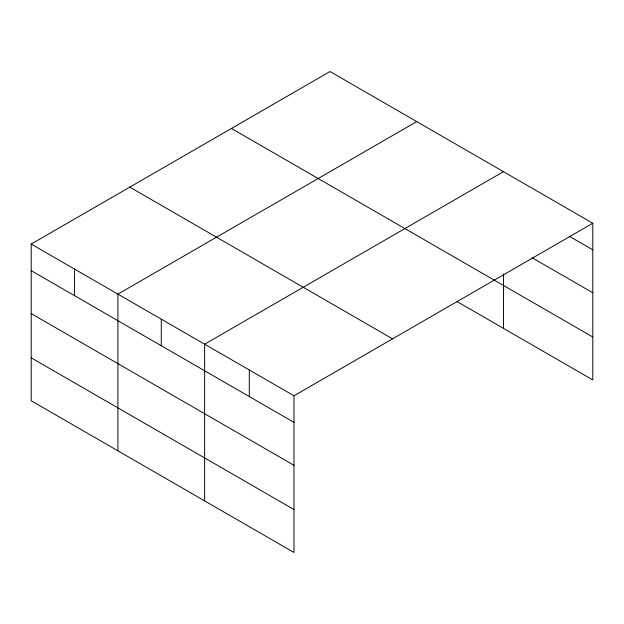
<?xml version="1.0" encoding="UTF-8"?>
<svg xmlns="http://www.w3.org/2000/svg" width="624" height="624" viewBox="0 0 624 624"><rect width="100%" height="100%" fill="white"/><g stroke="black" fill="none" stroke-linecap="round" stroke-linejoin="round"><path stroke-width="0.94" d="M31.2 244.062L293.974 395.772L293.974 552.466L31.2 400.756L31.2 244.062L330.026 71.534L592.8 223.244L592.8 379.938L456.768 301.4M416.746 121.602L117.913 294.13L117.913 450.817M503.459 171.662L204.625 344.191L204.625 500.885M293.974 395.772L592.8 223.244M569.197 236.207L592.8 249.826M532.116 257.728L592.8 292.765M231.418 128.466L592.8 336.999M129.815 187.13L392.582 338.84M31.2 270.644L293.974 422.354M31.2 313.583L293.974 465.293M31.2 357.817L293.974 509.527M503.459 273.881L503.459 328.357M249.304 369.985L249.304 396.568M161.273 319.16L161.273 345.743M74.56 269.092L74.56 295.682"/></g></svg>
